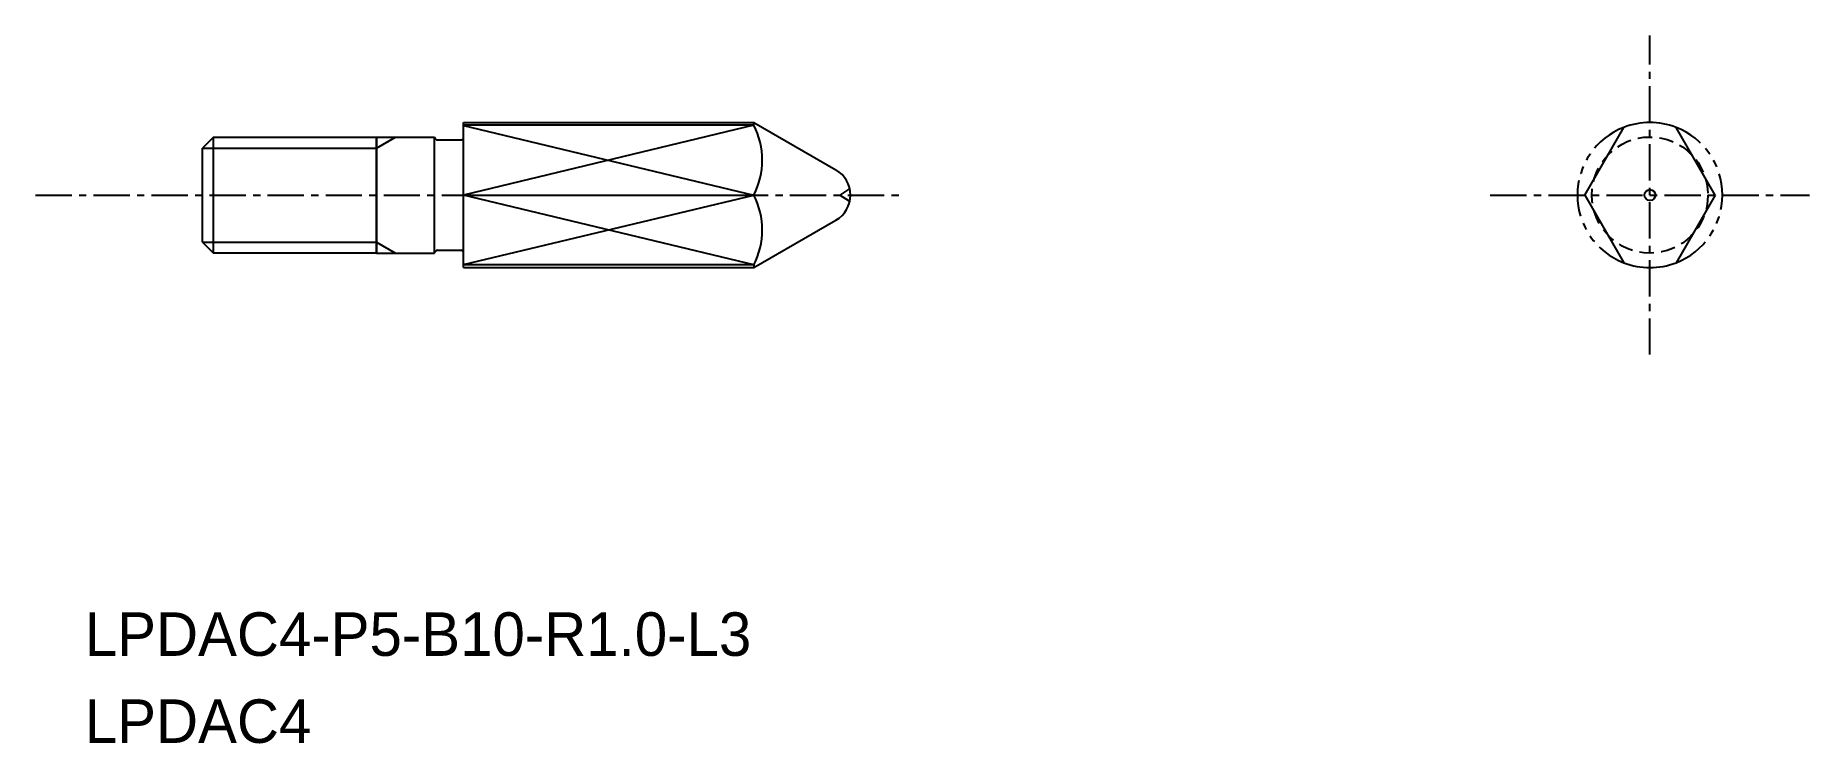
# Model space of a CAD drawing. Extents: x -1726.6 to -1665.5, y -503.1 to -478.7.
import ezdxf

# ---------------------------------------------------------------- set-up
doc = ezdxf.new("R2010")
doc.units = 0
for name, pattern in [('CENTER', [2, 1.25, -0.25, 0.25, -0.25]), ('DASHED', [0.75, 0.5, -0.25]), ('PHANTOM', [2.5, 1.25, -0.25, 0.25, -0.25, 0.25, -0.25])]:
    doc.linetypes.add(name, pattern=pattern)
doc.layers.get('0').update_dxf_attribs({"linetype": 'CONTINUOUS'})
doc.layers.add('CENTER', color=1, linetype='CENTER')

msp = doc.modelspace()

# ---------------------------------------------------------------- linework, layer by layer
for p, q in [((-1711.857, -481.678), (-1701.857, -481.678)), ((-1711.857, -486.678), (-1711.857, -481.678)), ((-1701.857, -481.678), (-1699.027, -483.312)), ((-1701.857, -481.772), (-1701.857, -481.678)), ((-1714.857, -486.178), (-1714.857, -482.178)), ((-1714.857, -486.178), (-1714.857, -482.178)), ((-1714.857, -482.178), (-1712.857, -482.178)), ((-1712.857, -486.178), (-1712.857, -482.178)), ((-1712.757, -482.278), (-1711.957, -482.278)), ((-1701.857, -481.772), (-1711.857, -481.772)), ((-1711.857, -484.101), (-1711.857, -484.101)), ((-1701.857, -486.678), (-1699.027, -485.045)), ((-1714.857, -486.178), (-1712.857, -486.178)), ((-1712.757, -486.078), (-1711.957, -486.078)), ((-1711.857, -486.178), (-1711.857, -486.178)), ((-1701.857, -486.585), (-1711.857, -486.585)), ((-1701.857, -486.585), (-1701.857, -486.678)), ((-1711.857, -486.678), (-1701.857, -486.678))]:
    msp.add_line(p, q)
at = {"color": 7, "linetype": 'CONTINUOUS'}
for p, q in [((-1720.478, -482.178), (-1720.857, -482.557)), ((-1720.478, -482.178), (-1714.857, -482.178)), ((-1720.478, -486.178), (-1720.478, -482.178)), ((-1714.857, -482.178), (-1714.857, -486.178)), ((-1673.223, -484.178), (-1671.877, -481.846)), ((-1668.73, -484.178), (-1670.077, -481.846)), ((-1720.857, -485.799), (-1720.857, -482.557)), ((-1711.857, -484.178), (-1701.857, -484.178)), ((-1673.223, -484.178), (-1671.877, -486.511)), ((-1668.73, -484.178), (-1670.077, -486.511)), ((-1720.857, -485.799), (-1720.478, -486.178)), ((-1714.857, -486.178), (-1720.478, -486.178))]:
    msp.add_line(p, q, dxfattribs=at)
at = {"color": 3, "linetype": 'CONTINUOUS'}
for p, q in [((-1714.857, -482.557), (-1714.2, -482.178)), ((-1701.857, -481.772), (-1711.857, -484.178)), ((-1711.857, -481.783), (-1701.857, -484.178)), ((-1720.857, -482.557), (-1714.857, -482.557)), ((-1711.857, -486.574), (-1701.857, -484.178)), ((-1701.857, -486.585), (-1711.857, -484.178)), ((-1720.857, -485.799), (-1714.857, -485.799)), ((-1714.857, -485.799), (-1714.2, -486.178))]:
    msp.add_line(p, q, dxfattribs=at)
at = {"color": 3}
for p in [(-1698.548, -483.954), (-1698.548, -484.403)]:
    msp.add_line(p, (-1698.895, -484.178), dxfattribs=at)
at = {"color": 3, "linetype": 'DASHED'}
msp.add_circle((-1670.977, -484.178), 2, dxfattribs=at)
msp.add_circle((-1670.977, -484.178), 0.188)
for centre, radius, start, end in [((-1670.977, -484.178), 2.5, 68.8998, 111.1002), ((-1712.757, -482.178), 0.1, 180, 270), ((-1711.957, -482.178), 0.1, 270, 0), ((-1699.527, -484.178), 1, 300, 60), ((-1712.757, -486.178), 0.1, 90, 180), ((-1711.957, -486.178), 0.1, 0, 90), ((-1670.977, -484.178), 2.5, 248.8998, 291.1002)]:
    msp.add_arc(centre, radius, start, end)
at = {"color": 7, "linetype": 'CONTINUOUS'}
for centre in [(-1704.202, -482.975), (-1704.202, -485.382)]:
    msp.add_arc(centre, 2.636, 332.83579, 27.16421, dxfattribs=at)
at = {"color": 3, "linetype": 'PHANTOM'}
for start, end in [(111.1002, 248.8998), (291.1002, 68.8998)]:
    msp.add_arc((-1670.977, -484.178), 2.5, start, end, dxfattribs=at)
at = {"layer": 'CENTER', "color": 1, "linetype": 'CENTER'}
for p, q in [((-1670.977, -489.678), (-1670.977, -478.678)), ((-1726.612, -484.178), (-1696.857, -484.178)), ((-1676.477, -484.178), (-1665.477, -484.178))]:
    msp.add_line(p, q, dxfattribs=at)

# ---------------------------------------------------------------- texts
for s, p in [('LPDAC4-P5-B10-R1.0-L3 ', (-1724.911, -500.061)), ('LPDAC4', (-1724.911, -503.061))]:
    msp.add_text(s, height=1.5).set_placement(p)

doc.saveas('drawing.dxf')
